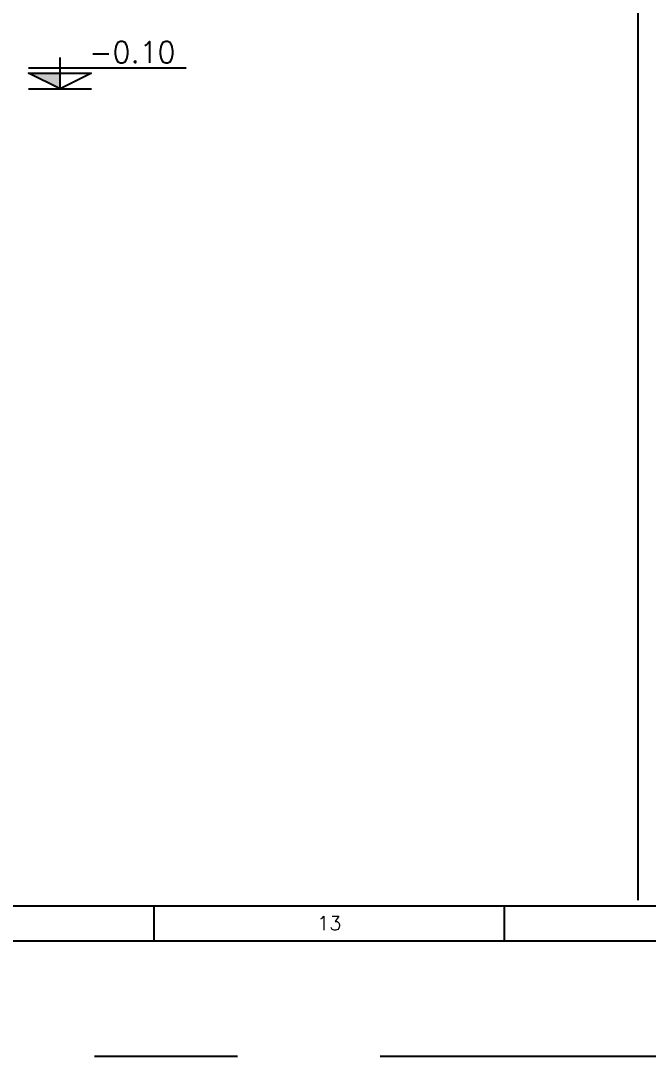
# Model space of a CAD drawing. Extents: x 0 to 9506, y 0 to 789.
# Drawn here: x 9448.34 to 9452.82, y 759.1 to 766.49 of the extents above; entities that cross this region are included whole.
import ezdxf
from ezdxf.enums import TextEntityAlignment as Align

# ---------------------------------------------------------------- set-up
doc = ezdxf.new("R2010")
doc.units = 0
doc.header["$LTSCALE"] = 3
doc.header["$MEASUREMENT"] = 0
doc.linetypes.add('CENTER', pattern=[2, 1.25, -0.25, 0.25, -0.25])
for name, color, linetype in [('1HATCH1', 20, 'CONTINUOUS'), ('1SIGN', 2, 'CONTINUOUS'), ('1TEXT1', 2, 'CONTINUOUS'), ('DIM', 7, 'CONTINUOUS'), ('KD', 3, 'CONTINUOUS')]:
    doc.layers.add(name, color=color, linetype=linetype)
doc.styles.add('ROMANS', font='ROMANS.shx', dxfattribs={"width": 0.8})
doc.styles.get("Standard").update_dxf_attribs({"font": 'romans.shx'})
doc.styles.add('TX', font='TXT.shx')

# ---------------------------------------------------------------- blocks, each defined once
blk = doc.blocks.new('KL')
at = {"layer": '1HATCH1', "linetype": 'Continuous'}
blk.add_hatch(color=256, dxfattribs=at).paths.add_polyline_path([(713174.8774, -5904384.1902), (713174.5774, -5904384.1902), (713174.5774, -5904384.3402)])
blk.add_hatch(color=256, dxfattribs=at).paths.add_polyline_path([(713174.8774, -5904384.1902), (713174.5774, -5904384.1902), (713174.5774, -5904384.3402)])
at = {"layer": '1SIGN', "linetype": 'Continuous'}
for p, q in [((713174.5774, -5904384.3402, 0), (713174.5774, -5904384.0402, 0)), ((713174.5774, -5904384.3402, 0), (713174.5774, -5904384.0402, 0)), ((713174.8774, -5904384.1402, 0), (713173.3774, -5904384.1402, 0)), ((713174.8774, -5904384.1402, 0), (713173.3774, -5904384.1402, 0)), ((713174.8774, -5904384.3402, 0), (713174.2774, -5904384.3402, 0)), ((713174.8774, -5904384.3402, 0), (713174.2774, -5904384.3402, 0))]:
    blk.add_line(p, q, dxfattribs=at)
at = {"layer": '1SIGN', "linetype": 'Continuous', "elevation": 0}
blk.add_lwpolyline([(713174.2774, -5904384.1902), (713174.5774, -5904384.3402), (713174.8774, -5904384.1902), (713174.2774, -5904384.1902)], dxfattribs=at)
blk.add_lwpolyline([(713174.2774, -5904384.1902), (713174.5774, -5904384.3402), (713174.8774, -5904384.1902), (713174.2774, -5904384.1902)], dxfattribs=at)
blk = doc.blocks.new('KD')
at = {"layer": 'KD', "color": 5}
for p, q in [((49.231, -26.068), (49.231, -41.997)), ((0.368, -42.056), (58.503, -42.056))]:
    blk.add_line(p, q, dxfattribs=at)
at = {"layer": 'KD', "color": 6}
for p, q in [((44.154, -42.424), (44.154, -42.056)), ((47.833, -42.424), (47.833, -42.056))]:
    blk.add_line(p, q, dxfattribs=at)
at = {"layer": 'KD', "color": 3}
blk.add_line((0, -42.424), (58.871, -42.424), dxfattribs=at)
at = {"layer": 'KD', "color": 8, "linetype": 'CENTER', "ltscale": 2}
blk.add_lwpolyline([(-1.472, -43.638), (60.343, -43.638), (60.343, 0), (-1.472, 0)], close=True, dxfattribs=at)
at = {"layer": 'DIM'}
for tag, p in [('1:', (57.553, -41.661)), ('--', (55.888, -41.627)), ('--', (56.775, -41.661))]:
    blk.add_attdef(tag, p, '', height=0.147, dxfattribs=at)
at = {"layer": 'KD', "color": 6, "style": 'TX'}
blk.add_text('13', height=0.1472, dxfattribs=at).set_placement((45.993, -42.24), align=Align.MIDDLE)

msp = doc.modelspace()

# ---------------------------------------------------------------- block references
at = {"layer": 'DIM'}
for name, p, xscale, yscale, zscale in [('KD', (9419.2905, 788.7518), 0.6794467363194333, 0.6794467363194333, 0.6794467363194333), ('KL', (544329.5524, 4429054.2625, 0), -0.75, 0.75, 0.75)]:
    msp.add_blockref(name, p, dxfattribs=dict(at, xscale=xscale, yscale=yscale, zscale=zscale))

# ---------------------------------------------------------------- texts
at = {"layer": '1TEXT1', "style": 'ROMANS'}
msp.add_text('-0.10', height=0.15, dxfattribs=at).set_placement((9448.8265, 766.1948, 0))

doc.saveas('drawing.dxf')
